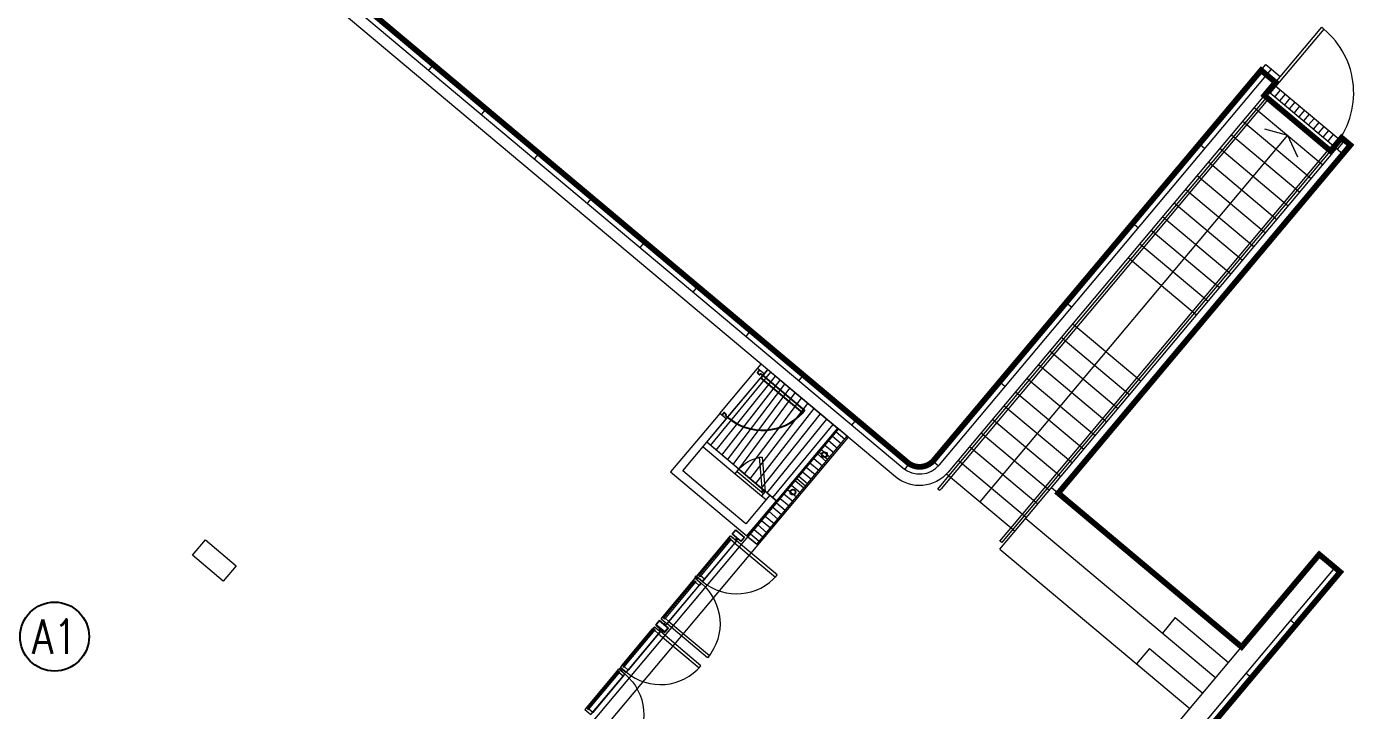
# Model space of a CAD drawing. Header units: millimetres. Extents: x 834140250 to 834644390, y 817877047 to 817987022.
# Drawn here: x 834440211 to 834463293, y 817896951 to 817908843 of the extents above; entities that cross this region are included whole.
import ezdxf
from ezdxf.enums import TextEntityAlignment as Align

# ---------------------------------------------------------------- set-up
doc = ezdxf.new("R2010")
doc.units = ezdxf.units.MM
doc.header["$LTSCALE"] = 1000
doc.header["$MEASUREMENT"] = 0
doc.layers.add('3B52X-MAGP-P-ST01$0$VPA280_Structure', color=2, linetype='Continuous', lineweight=5)
doc.layers.add('VPAX', color=7, linetype='Continuous', lineweight=13)
doc.layers.add('VPA040_Text', color=3, linetype='Continuous')
doc.styles.add('T1', font='simplex.shx', dxfattribs={"width": 0.8})

# ---------------------------------------------------------------- blocks, each defined once
blk = doc.blocks.new('GFA_1F')
at = {"layer": 'VPAX', "ltscale": 500}
h = blk.add_hatch(dxfattribs=at)
h.set_pattern_fill('ANSI31', color=253, scale=1000, angle=135, style=0)
h.set_pattern_definition([(230.0000000000381, (-748.3442200422287, 15042.59569644928), (95.75555538992569, -80.34845121075375), [])])
h.paths.add_polyline_path([(13348.16162002087, -2193.127174019814), (13041.74374139309, -1936.012036561966), (14102.34403514862, -672.038024187088), (14523.66848552227, -1025.571222424507), (15312.69367313385, -1687.643297672272), (14252.09331989288, -2951.615891575813)])
h = blk.add_hatch(dxfattribs=at)
h.set_pattern_fill('ANSI31', color=253, scale=800, angle=45, style=0)
h.set_pattern_definition([(139.999999968345, (13757.01591944695, -3709.079987645149), (-64.27876101097665, -76.60444427638481), [])])
h.paths.add_polyline_path([(13757.01508080959, -3580.521792888641), (13910.22397685051, -3709.079306006432), (15485.05465364456, -1832.269824028015), (15331.84575748444, -1703.712310910225)])
h = blk.add_hatch(dxfattribs=at)
h.set_pattern_fill('ANSI31', color=253, scale=150, angle=49.99999999756264, style=0)
h.set_pattern_definition([(185.0000216400024, (1162823232.337111, 113324019.324952), (-1.634177231244768, 18.67864997201032), [])])
edge = h.paths.add_edge_path()
edge.add_arc((15087.05649399757, -2151.013434290886), 39.99999999999999, 0, 360)
h = blk.add_hatch(dxfattribs=at)
h.set_pattern_fill('ANSI31', color=253, scale=150, angle=49.99999999756264, style=0)
h.set_pattern_definition([(94.99999999756257, (90330004.81344879, -1164824127.744346), (-18.67865058928975, -1.634170175724), [])])
edge = h.paths.add_edge_path()
edge.add_arc((14540.68663609028, -2802.152273654938), 40, 0, 360)
at = {"color": 253}
for points in [[(13961.46016931534, -684.3644921779633), (13922.8929127412, -730.327158771019), (13961.19513490208, -762.4665392494696), (13977.2648251413, -743.3154281690297), (14015.56704730218, -775.4548086474803), (14038.0646136371, -748.6432531348645)], [(13305.81680755495, -1465.72982425991), (13344.38406412909, -1419.767157666854), (13382.68628628997, -1451.906538145305), (13366.61659605074, -1471.057649225745), (13404.91881821162, -1503.197029704196), (13382.42125187671, -1530.008585216812)]]:
    blk.add_lwpolyline(points, dxfattribs=at)
blk.add_lwpolyline([(13983.42766682373, -813.75703080836), (14015.56704730218, -775.4548086474803), (14743.3092683589, -1386.103037738042), (14711.16988788045, -1424.405259898921)], close=True, dxfattribs=at)
blk.add_arc((14015.56704730218, -775.4548086474803), 950, 230.0000000087713, 316.9830386990047, dxfattribs=at)
at = {"layer": '3B52X-MAGP-P-ST01$0$VPA280_Structure', "color": 253, "ltscale": 500}
blk.add_lwpolyline([(4103.175440430641, -3899.865550398827), (4328.15110373497, -3631.749995231628), (4864.382214307785, -4081.701321721077), (4639.40655040741, -4349.816877245903)], close=True, dxfattribs=at)
at = {"layer": 'VPAX', "color": 253, "ltscale": 500}
for p, q in [((23011.06545543671, 4189.096687078476), (22914.64731395245, 4074.190020561218)), ((22936.19310998917, 4254.974436879158), (24102.79058599472, 3275.939847588539)), ((22838.16658115387, 4138.150994420052), (24004.75566267967, 3159.123449921608)), ((23094.93411493301, 4118.722525954247), (22998.51597344875, 4003.815859436989)), ((23178.97859156132, 4048.557895541191), (23082.56045007706, 3933.651229023933)), ((23262.67143380642, 3977.974203586578), (23166.25329232216, 3863.067537069321)), ((23346.89172780514, 3908.019104003906), (23250.47358632088, 3793.112437486649)), ((23430.58457016945, 3837.435412168503), (23334.16642868519, 3722.528745651245)), ((23514.27741229534, 3766.851720094681), (23417.85927081108, 3651.945053577423)), ((23598.14607155323, 3696.477558732033), (23501.72793006897, 3581.570892214775)), ((23682.01473104954, 3626.103397607803), (23585.59658956528, 3511.196731090546)), ((23766.05920767784, 3555.938767194748), (23669.64106619358, 3441.03210067749)), ((23849.75204992294, 3485.355075240135), (23753.33390843868, 3370.448408722878)), ((23933.62070941925, 3414.980914115906), (23837.20256793499, 3300.074247598648)), ((24017.48936879635, 3344.606752991676), (23921.07122731209, 3229.700086474419)), ((24004.93149447441, 3159.332967281342), (24102.79058599472, 3275.939847588539)), ((23948.70770692825, 3206.168518543243), (24091.39780461788, 3086.437310099602)), ((13267.514585495, -1433.590443968773), (13923.15785300732, -652.2250324487686)), ((13382.42125189304, -1530.008585453033), (14038.06451940536, -748.6431739330292)), ((12926.83707475662, -1839.593895196915), (12412.60698640347, -2452.429450750351)), ((12623.93179404736, -2433.940925836563), (13041.74374008179, -1936.012038111687)), ((12977.46497905254, -2012.616482377052), (13536.67751598358, -2481.85152888298)), ((13600.95627689362, -2405.247084498405), (13041.74374008179, -1936.012038230896)), ((14994.38202941418, -2105.886149644852), (15147.59092533588, -2234.44366312027)), ((13083.55846297741, -2819.613494753838), (12623.93179404736, -2433.940925836563)), ((13536.67751598358, -2481.85152888298), (13600.95627689362, -2405.247084498405)), ((14608.70867371559, -2565.512228965759), (14761.9175696373, -2694.069742441177)), ((13719.3754478693, -3353.127290487289), (13083.55846297741, -2819.613494753838)), ((14137.18739485741, -2855.198401689529), (13719.3754478693, -3353.127290487289)), ((14060.58294010162, -2790.919653058052), (13996.30418133736, -2867.524094820023)), ((13996.30418133736, -2867.524094820023), (14072.90862560272, -2931.802855849266)), ((14137.1873947382, -2855.198401927948), (14060.58294010162, -2790.919653058052)), ((14098.88442385197, -2823.058378458023), (14252.09330534935, -2951.615909218788)), ((13426.10711741447, -3601.524679064751), (12898.62538945675, -4230.136963844299)), ((13002.04138898849, -4316.913291096687), (13529.52311754227, -3688.301006555557)), ((13910.22462916374, -3709.079883217812), (13795.31805169582, -3612.661816358566)), ((12808.63512396812, -4337.383187055588), (12281.16125392914, -4966.002066135406)), ((24053.00684082508, -4191.629884600639), (20213.73191404343, -8767.099598884583)), ((12384.57725346088, -5052.778393626213), (12912.0511238575, -4424.159514546394)), ((11573.7068529129, -5809.113389849663), (12101.18072283268, -5180.494510412216)), ((12204.59672260284, -5267.270837664604), (11677.12285327911, -5895.88971722126)), ((10956.25057554245, -6544.985085129738), (11483.71658658981, -5916.359612226486)), ((11587.13258624077, -6003.135939359665), (11059.66657567024, -6631.761412620544))]:
    blk.add_line(p, q, dxfattribs=at)
for points in [[(-6522.106917977333, -9017.323406100273), (-3055.755809187889, -11925.93734443188), (-3184.313331127167, -12079.14623296261), (-11802.31331205368, -4847.785614728928), (957.0207425355911, 10358.19658148289), (803.811845779419, 10486.75409424305), (932.3693677186966, 10639.96298289299), (16452.25289916992, -2382.764041900635, 0.414213561657788), (17086.22732234001, -2327.298467755318), (22858.63694620132, 4551.630685210228), (23011.84583449364, 4423.07316339016), (17239.43621075153, -2455.855990171432, -0.4142135616853792), (16323.69537734985, -2535.972930788994), (1110.229638934135, 10229.63906884193), (-9849.299123167992, -2831.418704628944), (-9389.672457456589, -3217.091273665428), (-9486.090599417686, -3331.997939705849), (-9945.717264533043, -2946.325371026993), (-11520.54690635204, -4823.134254097939), (-8341.46246767044, -7490.702834606171), (-8290.039463162422, -7429.41928422451), (-8175.132796645164, -7525.837425708771)], [(1012.717818975449, 10735.7185382843), (16532.60135042667, -2287.008486509323, 0.4142135616437009), (16990.47176706791, -2246.950016260147), (22762.87016677856, 4631.952505350113)], [(13600.9562857151, -2405.247074007988, -0.1637677740552783), (13958.47976064682, -2197.560616970062)], [(19457.05188763142, -25046.24394404888), (19107.05189692974, -25046.24394404888), (19107.05189728737, -10500.36212348938, -0.1763351219721011), (19849.98369932175, -8461.62908256054), (23689.13573169708, -3886.305770874023), (23957.25128662586, -4111.281434416771), (20117.97623491287, -8686.751295089722, 0.1764827190014196), (19457.05189847946, -10502.54779362679), (19457.05189692974, -25046.24394404888)], [(12969.9020087719, -4355.215514302254, 0.4142135622522057), (14266.8779630661, -4241.744822144508, 0.3986640772868351)], [(12944.1905040741, -4385.857292175293, -0.4142135622522057), (13057.66119706631, -5682.833246827126, -0.3986640772868351)], [(11619.27196776867, -5964.833717226982, -0.4142135622522057), (11732.7426609993, -7261.809671640396, -0.3986640772868351)], [(11644.98347234726, -5934.191939234734, 0.4142135622522057), (12941.95942699909, -5820.72124683857, 0.3986640772868351)]]:
    blk.add_lwpolyline(points, format="xyb", dxfattribs=at)
for points in [[(22838.02814173698, 4138.139112472534), (22799.72592318058, 4170.278497099876), (23731.69956827164, 5280.961536049843), (23770.00178718567, 5248.822151303291)], [(17309.87803173065, -2449.694848775864), (22792.83213949203, 4084.684555888176), (22792.83213961124, 4084.684555768967), (22823.47391724586, 4058.973051428795), (17115.51994264126, -2743.501598954201), (17089.80843639374, -2774.143378615379), (17059.16665875912, -2748.431874036789)], [(18390.02489995956, -3356.045687437057), (23872.9792047739, 3178.33355140686), (23872.9792047739, 3178.333551287651), (23903.62098240852, 3152.622046947479), (18195.66681087017, -3649.852437615395), (18169.95530486107, -3680.494216799736), (18139.31352722645, -3654.782712221146)], [(13348.16162002087, -2193.127174019814), (13041.74374139309, -1936.012036561966), (14102.34403514862, -672.038024187088), (14523.66848552227, -1025.571222424507), (15312.69367313385, -1687.643297672272), (14252.09331989288, -2951.615891575813)], [(13757.01508080959, -3580.521792888641), (13910.22397685051, -3709.079306006432), (15485.05465364456, -1832.269824028015), (15331.84575748444, -1703.712310910225)], [(14008.28949534893, -2193.202829122543), (14060.58294558525, -2790.919652462006), (14010.77321100235, -2795.277439594269), (13958.47976064682, -2197.560616493225)], [(13699.77592980862, -3586.507600665092), (13635.49716937542, -3663.112045645714), (13482.2882796526, -3534.554525375366), (13546.56703996658, -3457.950080513954)], [(13701.43779373169, -3584.527163028717), (13637.15903282166, -3661.131607413292), (13483.95014405251, -3532.574085593224), (13548.22890508175, -3455.969641327858)], [(13469.43661260605, -3622.981701493263), (12924.20204412937, -4273.248906493187), (12905.81759214401, -4257.821271419525), (13451.05093181133, -3607.555531620979)], [(13692.73176956177, -3587.123885273933), (13634.88088512421, -3656.067885637283), (13489.33243989944, -3533.938241243362), (13547.18332433701, -3464.994240641594)], [(13694.39363360405, -3585.143447518349), (13636.54274857044, -3654.087447285652), (13490.99430441856, -3531.95780146122), (13548.84518945217, -3463.013801455498)], [(12851.9724779129, -4358.846803665161), (12306.7379090786, -5009.114008784294), (12288.35345721245, -4993.686372995377), (12833.58679699898, -4343.420633792877)], [(12310.57864642143, -5242.088482499123), (12374.85740697384, -5165.48403775692), (12221.64851713181, -5036.926517009735), (12157.36975681782, -5113.530961751938)], [(12376.51925754547, -5163.503587841988), (12312.24049651623, -5240.108032345772), (12159.03160774708, -5111.550510525703), (12223.31036889553, -5034.946066021919)], [(12309.96236228943, -5235.044322133064), (12367.81324648857, -5166.100321888924), (12222.26480126381, -5043.970677256584), (12164.41391694546, -5112.914677619934)], [(12369.47509717941, -5164.119872331619), (12311.6242120266, -5233.063872218132), (12166.07576811314, -5110.934226155281), (12223.92665314674, -5041.990226387978)], [(11602.36984157562, -5848.065234184265), (12148.07903754711, -5198.196288585663), (12129.69335591793, -5182.770118713379), (11583.98538994789, -5832.637599349022)], [(10984.90570569038, -6583.93033516407), (11530.61490154266, -5934.061389803886), (11512.22922027111, -5918.635219693184), (10966.52125394344, -6568.502700448036)]]:
    blk.add_lwpolyline(points, close=True, dxfattribs=at)
for points in [[(8209.791570544243, 4533.480682134628), (8290.140021800995, 4629.236237406731)], [(22762.87016677856, 4631.952505350113), (22858.62572205067, 4551.604053854942)], [(9129.04490160942, 3762.135549664497), (9209.393352866173, 3857.8911049366)], [(22560.77309906483, 3887.783024430275), (23749.26339173317, 2890.521257519722)], [(22361.50893998146, 3650.309247136116), (23549.9992326498, 2653.047480225563)], [(22736.47249960899, 3511.905568242073), (23136.22740745544, 3404.919526219368), (23311.00768172741, 3029.817065596581)], [(23136.2409299612, 3404.908179879189), (17788.24801456928, -2968.581584811211)], [(21605.85246610641, 3253.072510480881), (21701.60802137852, 3172.72405898571)], [(22162.24478089809, 3412.835469841957), (23350.73507356644, 2415.573702931404)], [(10048.2982326746, 2990.790417194366), (10128.64668393135, 3086.545972466469)], [(18137.72755730152, -3797.046728372574), (23987.09480941296, 3173.957702517509)], [(21962.98062181473, 3175.361692547798), (23151.47091448307, 2178.099925637245)], [(21763.71646273136, 2937.887915253639), (22952.2067553997, 1940.626148343086)], [(21564.45230364799, 2700.41413795948), (22752.94259631634, 1703.152371048927)], [(10967.55156373978, 2219.445284724236), (11047.90001499653, 2315.200839996338)], [(21365.18814456463, 2462.940360665321), (22553.67843723297, 1465.678593754768)], [(21165.92398548126, 2225.466583371162), (22354.4142781496, 1228.204816460609)], [(20448.83476543427, 1874.192515611649), (20544.59032070637, 1793.844064116478)], [(20966.6598263979, 1987.992806077003), (22155.15011906624, 990.7310391664505)], [(20767.39566731453, 1750.519028782845), (21955.88595998287, 753.2572618722916)], [(11886.8048671484, 1448.100119113922), (11967.15331840515, 1543.855674386024)], [(20568.13150823116, 1513.045251488686), (21756.62180089951, 515.7834845781326)], [(20368.8673491478, 1275.571474194527), (21557.35764181614, 278.3097072839737)], [(12806.05819821358, 676.7549866437912), (12886.40664947033, 772.5105419158936)], [(19291.81706476212, 495.3125207424164), (19387.57262003422, 414.9640692472458)], [(13725.31152927876, -94.59014582633972), (13805.65998053551, 1.165409445762634)], [(19404.68593418598, 126.5048098564148), (20593.17622685432, -870.7569570541382)], [(19205.42177510262, -110.9689674377441), (20393.91206777096, -1108.230734348297)], [(19006.15761601925, -348.4427447319031), (20194.64790868759, -1345.704511642456)], [(14102.34337556362, -672.0388102531433), (14038.06461465359, -748.6432539224625), (13923.15794837475, -652.2251121997833), (13987.43670940399, -575.6206685304642)], [(18806.89345693588, -585.916522026062), (19995.38374960423, -1583.178288936615)], [(14644.56486034393, -865.9352782964706), (14724.91331160069, -770.1797230243683)], [(18134.79936408997, -883.5674741268158), (18230.55491936207, -963.9159256219864)], [(18607.62929785252, -823.390299320221), (19796.11959052086, -1820.652066230774)], [(18408.36513876915, -1060.86407661438), (19596.85543143749, -2058.125843524933)], [(18209.10097968578, -1298.337853908539), (19397.59127235413, -2295.599620819092)], [(13041.74374139309, -1936.012036561966), (13382.42125189304, -1530.008585453033), (13267.514585495, -1433.590443968773), (12926.83707499504, -1839.593895196915)], [(15563.81819140911, -1637.280410766602), (15644.16664266586, -1541.524855494499)], [(18009.83682060242, -1535.811631202698), (19198.32711327076, -2533.073398113251)], [(1564.192783951759, -18111.3620634079), (15335.91751992702, -1698.859773397446)], [(13757.01574778557, -3580.522352576256), (15331.84571564198, -1703.712360739708)], [(17810.57266151905, -1773.285408496857), (18999.06295418739, -2770.54717540741)], [(1728.407201170921, -18265.69561243057), (15504.20451593399, -1848.340036392212)], [(17611.30850243568, -2010.759185791016), (18799.79879510403, -3008.020952701569)], [(16977.78166341782, -2262.447468996048), (17073.53721868992, -2342.795920491219)], [(17412.04434335232, -2248.232963085175), (18600.53463602066, -3245.494729995728)], [(12412.60698640347, -2452.429450750351), (13737.86388373375, -3564.45202589035), (14252.09331989288, -2951.615891575813)], [(13536.67751586437, -2481.851529240608), (13996.30418181419, -2867.524095058441)], [(13568.81689655781, -2443.549306750298), (14028.44356381893, -2829.221873760223)], [(13600.95627725124, -2405.247084498405), (14060.58294570446, -2790.919652462006)], [(16482.88461101055, -2408.468708992004), (16563.2330622673, -2312.713153719902)], [(17212.78018426895, -2485.706740379333), (18401.27047693729, -3482.968507289886)], [(19037.64045906067, -2724.593096971512), (22339.28176724911, -5494.999115109444)], [(14137.1873947382, -2855.198401927948), (14252.09330534935, -2951.615909218788)], [(18587.68913209438, -3260.824206829071), (21889.33044540882, -6031.230229377747)], [(12864.82415044308, -4270.419632196426), (13456.576785326, -3565.196291565895), (13559.98492980003, -3651.966026067734), (12968.23230195045, -4357.18935251236), (12864.82415044308, -4270.419632196426)], [(13443.95911002159, -3616.504279851913), (13426.10711753368, -3601.524679541588), (13458.24649834633, -3563.222457170486), (13561.66249799728, -3649.998784899712), (13529.52311730385, -3688.301006913185), (13462.34417688847, -3631.9311825037)], [(13529.52312028408, -3688.301003813744), (14234.75430285931, -4280.060229301453), (14266.87796318531, -4241.744822263718), (13561.64678072929, -3649.985596418381), (13529.52312016487, -3688.301003694534)], [(18137.73780333996, -3797.055318951607), (21439.37912392616, -6567.461343169212)], [(24053.00684225559, -4191.629885554314), (23957.25128674507, -4111.281434297562)], [(12247.36002123356, -5006.284738898277), (12839.11265611649, -4301.061398506165), (12942.52080047131, -4387.831133127213), (12350.76817274094, -5093.05445933342), (12247.36002123356, -5006.284738898277)], [(12826.48711645603, -4352.362787127495), (12808.63512396812, -4337.38318669796), (12840.77450466156, -4299.080964565277), (12944.19050431252, -4385.857292056084), (12912.05112349987, -4424.159514188766), (12844.87218308449, -4367.789689898491)], [(12854.93776106834, -4258.749056220055), (12835.65724182129, -4281.72666156292), (12842.93571913242, -4287.834034800529), (12854.18451738358, -4274.428252339363), (12858.05184388161, -4277.673417925835), (12864.15847873688, -4270.396024346352), (12878.7406219244, -4282.631906628609), (12869.90227377415, -4293.165029525757), (12871.43436193466, -4294.450605511665), (12882.19795143604, -4281.623071789742)], [(12868.20253372192, -4322.095813512802), (12887.53098988533, -4299.061079263687), (12880.25251269341, -4292.953705906868), (12869.00371432304, -4306.359488844872), (12865.13638794422, -4303.114322900772), (12859.02975296974, -4310.391716480255), (12844.44761013985, -4298.15583384037), (12853.28595805168, -4287.622710943222), (12851.75387001038, -4286.337135076523), (12840.94234347343, -4299.221797943115)], [(12916.47738194466, -4245.116564869881), (12898.62538945675, -4230.136964678764), (12866.48600876331, -4268.439186930656), (12969.9020087719, -4355.215514421463), (13002.04138922691, -4316.913291811943), (12934.86244881153, -4260.543467640877)], [(12299.01324641705, -4980.981666445732), (12281.16125392914, -4966.002066135406), (12249.0218732357, -5004.304288625717), (12352.43787324429, -5091.080615878105), (12384.57725358009, -5052.778393507004), (12317.39831316471, -4996.408569216728)], [(12384.58510947227, -5052.784990906715), (13089.81629228592, -5644.544216156006), (13057.66119730473, -5682.833246588707), (12352.43001425266, -5091.074021577835), (12384.58510947227, -5052.784990906715)], [(21187.38036203384, -4985.330478310585), (20962.40469646454, -5253.446035861969)], [(21187.38036215305, -4985.330478429794), (22114.29259240627, -5763.102189421654)], [(23281.66166591644, -5110.88326883316), (23185.90611040592, -5030.534817576408)], [(12131.65825200081, -5144.172740459442), (11539.90561842918, -5849.396081924438), (11643.31376314163, -5936.165816187859), (12235.06638419628, -5230.942484021187), (12131.65825200081, -5144.172740459442)], [(12119.03271532059, -5195.474110722542), (12101.18072283268, -5180.494510412216), (12133.32010364532, -5142.192288160324), (12236.73610329628, -5228.968615531921), (12204.59672260284, -5267.270837903023), (12137.41778206825, -5210.901013612747)], [(12204.60458397865, -5267.277428507805), (12909.83576643467, -5859.036654233932), (12941.95942687988, -5820.721247076988), (12236.72824430466, -5228.962021231651), (12204.60458397865, -5267.277428507805)], [(20737.42903530598, -5521.561587929726), (20512.45336973667, -5789.67714548111)], [(20737.42903542519, -5521.561588048935), (21664.34126567841, -6299.333299040794)], [(11514.1941242218, -5880.037848353386), (10922.44149017334, -6585.261189699173), (11025.84963512421, -6672.030923962593), (11617.60225617886, -5966.80759203434), (11514.1941242218, -5880.037848353386)], [(11501.56857979298, -5931.339212298393), (11483.71658754349, -5916.359612107277), (11515.8559678793, -5878.057389616966), (11619.27196788788, -5964.833717226982), (11587.13258707523, -6003.135939478874), (11519.95364665985, -5946.766115188599)], [(11523.45883131027, -5884.436949491501), (11542.73932802677, -5861.459325432777), (11550.01781082153, -5867.566691994667), (11538.76902556419, -5880.972485423088), (11542.6364440918, -5884.217541337013), (11536.53001654148, -5891.495109081268), (11551.11217093468, -5903.730978012085), (11559.95050895214, -5893.197846651077), (11561.48259842396, -5894.483420968056), (11550.71902155876, -5907.310965180397)], [(11591.5588452816, -5824.092990159988), (11573.70685279369, -5809.113389849663), (11541.56747233868, -5847.415612220764), (11644.98347222805, -5934.191939473152), (11677.12285268307, -5895.889716982841), (11609.94391226768, -5839.519892811775)], [(11588.1466126442, -5886.500151515007), (11568.81817889214, -5909.53490459919), (11561.53969585896, -5903.427538156509), (11572.78848135471, -5890.021744608879), (11568.92106294632, -5886.776688694954), (11575.02749037743, -5879.499121069908), (11560.44533586502, -5867.263252139091), (11551.60699772835, -5877.796383500099), (11550.07490837574, -5876.510809183121), (11560.88642215729, -5863.62613594532)], [(22510.3165346384, -6030.136600852013), (22414.56097912788, -5949.788149595261)], [(10974.10256838799, -6559.964685440063), (10956.25057590008, -6544.985085129738), (10924.11119544506, -6583.287307620049), (11027.52719545364, -6670.063634753227), (11059.66657590866, -6631.761412501335), (10992.48763537407, -6575.391588330269)]]:
    blk.add_lwpolyline(points, dxfattribs=at)
for centre, radius in [((15087.05649399757, -2151.013434290886), 49.99999999999999), ((15087.05649399757, -2151.013434290886), 39.99999999999999), ((14540.68663609028, -2802.152273654938), 50), ((14540.68663609028, -2802.152273654938), 40), ((13560.57977247238, -3622.982144117355), 16.49999982309191), ((12235.65337777138, -5201.951975107193), 16.49999982309191), ((12325.64366281033, -5094.705729722977), 16.49999982309191)]:
    blk.add_circle(centre, radius, dxfattribs=at)
blk.add_arc((22838.02814173698, 4138.139112353325), 1449.893682006248, 319.9999938705921, 50.00000349318146, dxfattribs=at)

msp = doc.modelspace()

# ---------------------------------------------------------------- linework, layer by layer
at = {"layer": 'VPA040_Text', "color": 2, "ltscale": 500, "const_width": 100}
msp.add_lwpolyline([(834440004.9085743, 817914286.4035056), (834455524.97398, 817901263.5223395, 0.4142138681012147), (834455982.8426485, 817901303.5888646), (834461671.5203793, 817908083.0721642), (834461920.4848207, 817907874.1661932), (834461727.6239487, 817907644.3707265), (834462876.6929046, 817906680.1911455), (834463069.5268966, 817906910.0026437), (834463222.7361019, 817906781.4454991), (834458144.7285839, 817900729.6815293), (834461331.4725255, 817898055.6858586), (834462681.3265042, 817899664.3791866), (834463045.1975963, 817899359.0550827), (834459205.9226693, 817894783.5853682, 0.1763271853086564), (834458574.242652, 817893050.2297367), (834458574.2426527, 817880391.5852574, 0.02066140124933939), (834460008.8174837, 817880057.6542647), (834459687.3102316, 817878285.6311598, -0.019734031264854), (834458574.2445784, 817878538.472781), (834457081.5285053, 817878504.0145515), (834441324.2426523, 817878504.4410237), (834441324.2186425, 817883300.4864618, 0.2225230532940946), (834440488.7945299, 817885063.5090815), (834430944.560803, 817893072.0720919)], format="xyb", dxfattribs=at)
at = {"layer": 'VPA040_Text', "ltscale": 500}
msp.add_circle((834440698.0903517, 817898234.698875), 600, dxfattribs=at)

# ---------------------------------------------------------------- block references
msp.add_blockref('GFA_1F', (834438992.191881, 817903550.3389019))

# ---------------------------------------------------------------- texts
at = {"layer": 'VPA040_Text', "ltscale": 500, "style": 'T1', "width": 0.8}
msp.add_text('A1', height=600, dxfattribs=at).set_placement((834440698.0903517, 817898234.698875), align=Align.MIDDLE_CENTER)

doc.saveas('drawing.dxf')
